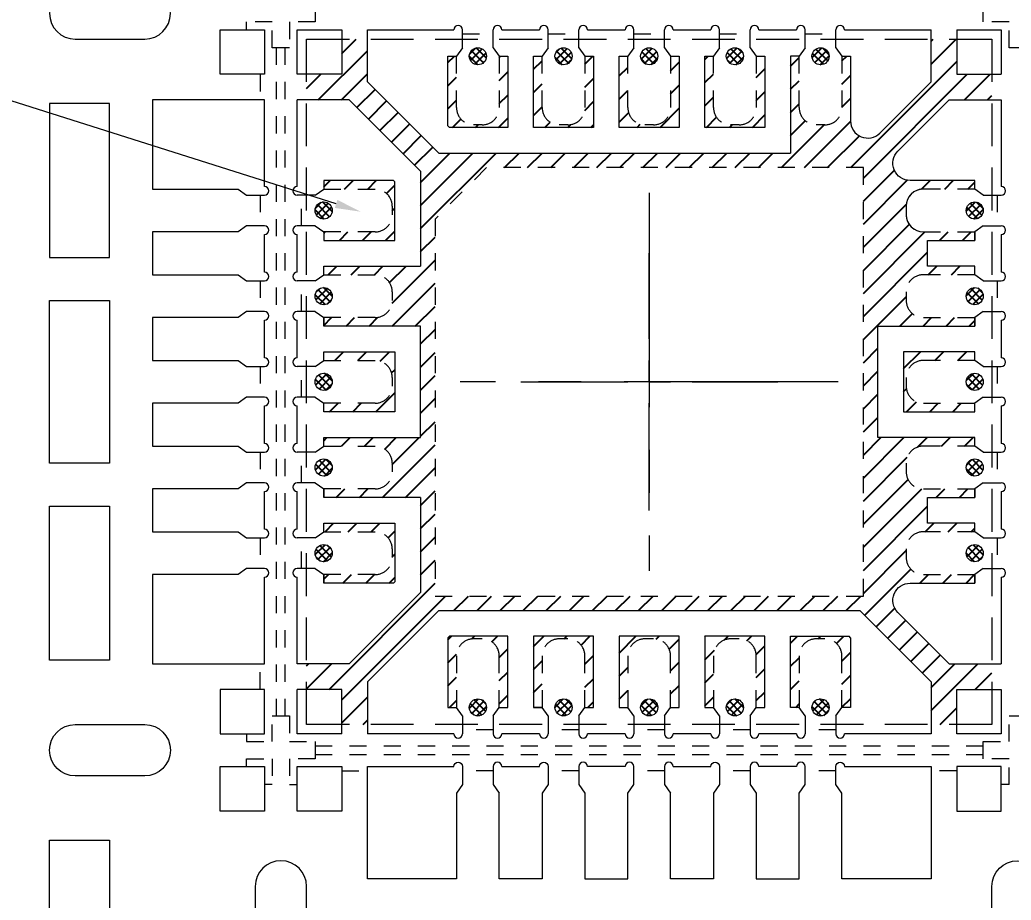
# Model space of a CAD drawing. Header units: millimetres. Extents: x 2103 to 2391, y 501 to 745.
# Drawn here: x 2169.89 to 2175.67, y 641.84 to 646.98 of the extents above; entities that cross this region are included whole.
import ezdxf
from ezdxf import colors
from ezdxf.entities.mleader import LeaderData, LeaderLine
from ezdxf.math import Vec2, Vec3

# ---------------------------------------------------------------- set-up
doc = ezdxf.new("R2010")
doc.units = ezdxf.units.MM
for name, pattern in [('CENTER', [2, 1.25, -0.25, 0.25, -0.25]), ('DASHED', [0.75, 0.5, -0.25]), ('HIDDEN', [0.375, 0.25, -0.125]), ('HIDDEN2', [0.1875, 0.125, -0.0625]), ('点画线', [18, 12, -2, 2, -2])]:
    doc.linetypes.add(name, pattern=pattern)
doc.layers.get('Defpoints').update_dxf_attribs({"lineweight": 18})
for name, color, linetype, lineweight in [('1', 7, 'Continuous', 18), ('1D', 4, 'Continuous', 18), ('2D', 4, 'Continuous', 18), ('PKG', 6, 'HIDDEN', 9), ('中心线层', 1, '点画线', 18), ('引线框架', 7, 'Continuous', 20)]:
    doc.layers.add(name, color=color, linetype=linetype, lineweight=lineweight)
for name, color, linetype in [('HALF ETCH ON TOP SIDE', 6, 'Continuous'), ('HATCH', 4, 'Continuous'), ('中心线', 1, 'CENTER'), ('标注', 4, 'Continuous')]:
    doc.layers.add(name, color=color, linetype=linetype)
doc.styles.get("Standard").update_dxf_attribs({"font": 'txt', "bigfont": 'gbcbig.shx'})
doc.styles.add('宋体', font='')
doc.styles.get('宋体').set_extended_font_data('宋体')
doc.dimstyles.new('St. ZB', dxfattribs={"dimtxt": 1.25, "dimasz": 0.8, "dimexe": 0.3, "dimexo": 0.2, "dimgap": 0.3, "dimtad": 0, "dimdec": 3, "dimzin": 0, "dimdsep": 46, "dimtxsty": '宋体', "dimcen": 0.09, "dimdle": 1.6, "dimclrd": 7, "dimclre": 1, "dimclrt": 256, "dimadec": 0, "dimazin": 0, "dimtfac": 1, "dimtdec": 3, "dimtmove": 0, "dimatfit": 3, "dimfxl": 1, "dimtolj": 1, "dimtzin": 0, "dimarcsym": 0})
pattern_1 = [(45, (2124.31409, 635.56432), (-0.06735192, 0.06735192), [])]
pattern_2 = [(45, (2135.123805, 635.38747), (-0.02245064, 0.02245064), []), (135, (2135.123805, 635.38747), (-0.02245064, -0.02245064), [])]

# ---------------------------------------------------------------- blocks, each defined once
blk = doc.blocks.new('*D38')
at = {"layer": 'Defpoints', "color": 0, "transparency": 16777216}
for p in [(2203.7106, 712.4524), (2158.4985, 638.9782), (2164.9663, 638.9644)]:
    blk.add_point(p, dxfattribs=at)
at = {"layer": '标注', "color": 4, "linetype": 'Continuous', "lineweight": 5, "transparency": 16777216}
for p, q in [((2160.0985, 638.9782), (2158.4985, 638.9782)), ((2161.6985, 638.9644), (2160.0985, 638.9782)), ((2164.4663, 638.9644), (2161.6985, 638.9644))]:
    blk.add_line(p, q, dxfattribs=at)
at = {"layer": '标注', "lineweight": 0, "transparency": 16777216, "insert": (2149.7907, 638.9782), "char_height": 1.25, "attachment_point": 5, "style": '宋体'}
blk.add_mtext('\\A1;73.4880%%p0.300 TAPE', dxfattribs=at)
blk = doc.blocks.new('*D39')
at = {"layer": 'Defpoints', "color": 0, "transparency": 16777216}
for p in [(2203.7106, 712.4524), (2165.4606, 635.9644), (2158.5773, 635.9498)]:
    blk.add_point(p, dxfattribs=at)
at = {"layer": '标注', "color": 4, "linetype": 'Continuous', "lineweight": 5, "transparency": 16777216}
for p, q in [((2161.7773, 635.9644), (2160.1773, 635.9498)), ((2164.9606, 635.9644), (2161.7773, 635.9644)), ((2160.1773, 635.9498), (2158.5773, 635.9498))]:
    blk.add_line(p, q, dxfattribs=at)
at = {"layer": '标注', "lineweight": 0, "transparency": 16777216, "insert": (2155.704, 635.9498), "char_height": 1.25, "attachment_point": 5, "style": '宋体'}
blk.add_mtext('\\A1;76.488', dxfattribs=at)
blk = doc.blocks.new('*D53')
at = {"layer": 'Defpoints', "color": 0, "transparency": 16777216}
for p in [(2203.7106, 712.4524), (2158.0461, 647.4644), (2164.4606, 647.4644)]:
    blk.add_point(p, dxfattribs=at)
at = {"layer": '标注', "color": 4, "linetype": 'Continuous', "lineweight": 5, "transparency": 16777216}
blk.add_line((2163.9606, 647.4644), (2158.0461, 647.4644), dxfattribs=at)
at = {"layer": '标注', "lineweight": 0, "transparency": 16777216, "insert": (2155.1588, 647.4644), "char_height": 1.25, "attachment_point": 5, "style": '宋体'}
blk.add_mtext('\\A1;64.988', dxfattribs=at)
blk = doc.blocks.new('*D90')
at = {"layer": 'Defpoints', "color": 0, "transparency": 16777216}
for p in [(2203.7106, 712.4524), (2168.9606, 639.9644), (2167.6683, 632.4048)]:
    blk.add_point(p, dxfattribs=at)
at = {"layer": '标注', "color": 4, "linetype": 'Continuous', "lineweight": 5, "transparency": 16777216}
for p, q in [((2168.9606, 639.4644), (2168.9606, 635.6048)), ((2168.9606, 635.6048), (2167.6683, 634.0048)), ((2167.6683, 634.0048), (2167.6683, 632.4048))]:
    blk.add_line(p, q, dxfattribs=at)
at = {"layer": '标注', "lineweight": 0, "transparency": 16777216, "insert": (2167.6683, 629.521), "char_height": 1.25, "attachment_point": 5, "rotation": 90, "style": '宋体'}
blk.add_mtext('\\A1;34.750', dxfattribs=at)

msp = doc.modelspace()

# ---------------------------------------------------------------- hatches: boundary and pattern name
at = {"layer": 'HALF ETCH ON TOP SIDE'}
h = msp.add_hatch(dxfattribs=at)
h.set_pattern_fill('ANSI37', color=6, scale=0.01)
h.set_pattern_definition(pattern_2)
h.paths.add_polyline_path([(2172.51056, 646.76442, 1), (2172.61056, 646.76442, 1)])
h.paths.add_polyline_path([(2173.01056, 646.76442, 1), (2173.11056, 646.76442, 1)])
h.paths.add_polyline_path([(2173.51056, 646.76442, 1), (2173.61056, 646.76442, 1)])
h.paths.add_polyline_path([(2174.11056, 646.76442, 1), (2174.01056, 646.76442, 1)])
h.paths.add_polyline_path([(2174.51056, 646.76442, 1), (2174.61056, 646.76442, 1)])
h = msp.add_hatch(dxfattribs=at)
h.set_pattern_fill('ANSI37', color=6, scale=0.01)
h.set_pattern_definition(pattern_2)
h.paths.add_polyline_path([(2171.6606, 643.81438, 1), (2171.6606, 643.91438, 1)])
h.paths.add_polyline_path([(2171.6606, 644.31438, 1), (2171.6606, 644.41438, 1)])
h.paths.add_polyline_path([(2171.6606, 644.81438, 1), (2171.6606, 644.91438, 1)])
h.paths.add_polyline_path([(2171.6606, 645.41438, 1), (2171.6606, 645.31438, 1)])
h.paths.add_polyline_path([(2171.6606, 645.81438, 1), (2171.6606, 645.91438, 1)])
h = msp.add_hatch(dxfattribs=at)
h.set_pattern_fill('ANSI37', color=6, scale=0.01)
h.set_pattern_definition(pattern_2)
h.paths.add_polyline_path([(2175.4606, 643.81438, -1), (2175.4606, 643.91438, -1)])
h.paths.add_polyline_path([(2175.4606, 644.31438, -1), (2175.4606, 644.41438, -1)])
h.paths.add_polyline_path([(2175.4606, 644.81438, -1), (2175.4606, 644.91438, -1)])
h.paths.add_polyline_path([(2175.4606, 645.41438, -1), (2175.4606, 645.31438, -1)])
h.paths.add_polyline_path([(2175.4606, 645.81438, -1), (2175.4606, 645.91438, -1)])
h = msp.add_hatch(dxfattribs=at)
h.set_pattern_fill('ANSI37', color=6, scale=0.01)
h.set_pattern_definition(pattern_2)
h.paths.add_polyline_path([(2172.51056, 642.96442, -1), (2172.61056, 642.96442, -1)])
h.paths.add_polyline_path([(2173.01056, 642.96442, -1), (2173.11056, 642.96442, -1)])
h.paths.add_polyline_path([(2173.51056, 642.96442, -1), (2173.61056, 642.96442, -1)])
h.paths.add_polyline_path([(2174.11056, 642.96442, -1), (2174.01056, 642.96442, -1)])
h.paths.add_polyline_path([(2174.51056, 642.96442, -1), (2174.61056, 642.96442, -1)])
at = {"layer": 'HATCH'}
h = msp.add_hatch(dxfattribs=at)
h.set_pattern_fill('ANSI31', color=256, scale=0.03)
h.set_pattern_definition(pattern_1)
h.paths.add_polyline_path([(2171.5606, 646.65942), (2171.74452, 646.65942), (2171.7656, 646.68057), (2171.7656, 646.86442), (2171.9156, 646.86442), (2171.9156, 646.61549), (2172.33189, 646.19942), (2174.3856, 646.19942), (2174.3856, 646.76442), (2174.4356, 646.76442), (2174.4356, 646.46442, 0.4142136), (2174.5356, 646.36442), (2174.5856, 646.36442, 0.4142136), (2174.6856, 646.46442), (2174.6856, 646.76442), (2174.7356, 646.76442), (2174.7356, 646.3871, 0.668127), (2174.9063, 646.31638), (2175.2056, 646.61549), (2175.2056, 646.86442), (2175.3556, 646.86442), (2175.3556, 646.65942), (2175.5606, 646.65942), (2175.5606, 646.50942), (2175.31167, 646.50942), (2175.0122, 646.21014, 0.6682303), (2175.0829, 646.03942), (2175.4606, 646.03942), (2175.4606, 645.98942), (2175.1606, 645.98942, 0.4142136), (2175.0606, 645.88942), (2175.0606, 645.83942, 0.4142136), (2175.1606, 645.73942), (2175.4606, 645.73942), (2175.4606, 645.68942), (2175.1856, 645.68942), (2175.1856, 645.53942), (2175.4606, 645.53942), (2175.4606, 645.48942), (2175.1606, 645.48942, 0.4142136), (2175.0606, 645.38942), (2175.0606, 645.33942, 0.4142136), (2175.1606, 645.23942), (2175.4606, 645.23942), (2175.4606, 645.18942), (2174.8956, 645.18942), (2174.8956, 644.53942), (2175.4606, 644.53942), (2175.4606, 644.48942), (2175.1606, 644.48942, 0.4142136), (2175.0606, 644.38942), (2175.0606, 644.33942, 0.4142136), (2175.1606, 644.23942), (2175.4606, 644.23942), (2175.4606, 644.18942), (2175.1856, 644.18942), (2175.1856, 644.03942), (2175.4606, 644.03942), (2175.4606, 643.98942), (2175.1606, 643.98942, 0.4142136), (2175.0606, 643.88942), (2175.0606, 643.83942, 0.4142136), (2175.1606, 643.73942), (2175.4606, 643.73942), (2175.4606, 643.68942), (2175.0829, 643.68942, 0.6682303), (2175.0122, 643.5187), (2175.31167, 643.21942), (2175.5606, 643.21942), (2175.5606, 643.06942), (2175.3556, 643.06942), (2175.3556, 642.86442), (2175.2056, 642.86442), (2175.2056, 643.11336), (2174.78931, 643.52942), (2172.33189, 643.52942), (2171.9156, 643.11336), (2171.9156, 642.86442), (2171.7656, 642.86442), (2171.7656, 643.06942), (2171.5606, 643.06942), (2171.5606, 643.21942), (2171.80954, 643.21942), (2172.2256, 643.63527), (2172.2256, 644.18942), (2171.6606, 644.18942), (2171.6606, 644.23942), (2171.9606, 644.23942, 0.4142136), (2172.0606, 644.33942), (2172.0606, 644.38942, 0.4142136), (2171.9606, 644.48942), (2171.6606, 644.48942), (2171.6606, 644.53942), (2172.2256, 644.53942), (2172.2256, 645.18942), (2171.6606, 645.18942), (2171.6606, 645.23942), (2171.9606, 645.23942, 0.4142136), (2172.0606, 645.33942), (2172.0606, 645.38942, 0.4142136), (2171.9606, 645.48942), (2171.6606, 645.48942), (2171.6606, 645.53942), (2172.2256, 645.53942), (2172.2256, 646.09358), (2171.80954, 646.50942), (2171.5606, 646.50942)])
h.paths.add_polyline_path([(2172.3106, 645.81442), (2172.3106, 643.61442), (2174.8106, 643.61442), (2174.8106, 646.11442), (2172.6106, 646.11442)], flags=16)
h = msp.add_hatch(dxfattribs=at)
h.set_pattern_fill('ANSI31', color=256, scale=0.03)
h.set_pattern_definition(pattern_1)
h.paths.add_polyline_path([(2172.8856, 646.34942), (2172.8856, 646.76442), (2172.9356, 646.76442), (2172.9356, 646.46442, 0.4142136), (2173.0356, 646.36442), (2173.0856, 646.36442, 0.4142136), (2173.1856, 646.46442), (2173.1856, 646.76442), (2173.2356, 646.76442), (2173.2356, 646.34942)])
h.paths.add_polyline_path([(2172.3856, 646.76442), (2172.3856, 646.35783), (2172.39401, 646.34942), (2172.7356, 646.34942), (2172.7356, 646.76442), (2172.6856, 646.76442), (2172.6856, 646.46442, -0.4142136), (2172.5856, 646.36442), (2172.5356, 646.36442, -0.4142136), (2172.4356, 646.46442), (2172.4356, 646.76442)])
h.paths.add_polyline_path([(2173.3856, 646.34942), (2173.3856, 646.76442), (2173.4356, 646.76442), (2173.4356, 646.46442, 0.4142136), (2173.5356, 646.36442), (2173.5856, 646.36442, 0.4142136), (2173.6856, 646.46442), (2173.6856, 646.76442), (2173.7356, 646.76442), (2173.7356, 646.34942)])
h.paths.add_polyline_path([(2175.0456, 645.03942), (2175.0456, 644.68942), (2175.4606, 644.68942), (2175.4606, 644.73942), (2175.1606, 644.73942, -0.4142136), (2175.0606, 644.83942), (2175.0606, 644.88942, -0.4142136), (2175.1606, 644.98942), (2175.4606, 644.98942), (2175.4606, 645.03942)])
h.paths.add_polyline_path([(2173.8856, 646.76442), (2173.8856, 646.34942), (2174.2356, 646.34942), (2174.2356, 646.76442), (2174.1856, 646.76442), (2174.1856, 646.46442, -0.4142136), (2174.0856, 646.36442), (2174.0356, 646.36442, -0.4142136), (2173.9356, 646.46442), (2173.9356, 646.76442)])
h.paths.add_polyline_path([(2173.3856, 643.37942), (2173.3856, 642.96442), (2173.4356, 642.96442), (2173.4356, 643.26442, -0.4142136), (2173.5356, 643.36442), (2173.5856, 643.36442, -0.4142136), (2173.6856, 643.26442), (2173.6856, 642.96442), (2173.7356, 642.96442), (2173.7356, 643.37942)])
h.paths.add_polyline_path([(2174.3856, 642.96442), (2174.3856, 643.37942), (2174.72719, 643.37942), (2174.7356, 643.37102), (2174.7356, 642.96442), (2174.6856, 642.96442), (2174.6856, 643.26442, 0.4142136), (2174.5856, 643.36442), (2174.5356, 643.36442, 0.4142136), (2174.4356, 643.26442), (2174.4356, 642.96442)])
h.paths.add_polyline_path([(2173.8856, 643.37942), (2173.8856, 642.96442), (2173.9356, 642.96442), (2173.9356, 643.26442, -0.4142136), (2174.0356, 643.36442), (2174.0856, 643.36442, -0.4142136), (2174.1856, 643.26442), (2174.1856, 642.96442), (2174.2356, 642.96442), (2174.2356, 643.37942)])
h.paths.add_polyline_path([(2172.8856, 643.37942), (2172.8856, 642.96442), (2172.9356, 642.96442), (2172.9356, 643.26442, -0.4142136), (2173.0356, 643.36442), (2173.0856, 643.36442, -0.4142136), (2173.1856, 643.26442), (2173.1856, 642.96442), (2173.2356, 642.96442), (2173.2356, 643.37942)])
h.paths.add_polyline_path([(2171.6606, 643.98942), (2171.9606, 643.98942, -0.4142136), (2172.0606, 643.88942), (2172.0606, 643.83942, -0.4142136), (2171.9606, 643.73942), (2171.6606, 643.73942), (2171.6606, 643.68942), (2172.0672, 643.68942), (2172.0756, 643.69783), (2172.0756, 644.03942), (2171.6606, 644.03942)])
h.paths.add_polyline_path([(2172.3856, 643.37102), (2172.3856, 642.96442), (2172.4356, 642.96442), (2172.4356, 643.26442, -0.4142136), (2172.5356, 643.36442), (2172.5856, 643.36442, -0.4142136), (2172.6856, 643.26442), (2172.6856, 642.96442), (2172.7356, 642.96442), (2172.7356, 643.37942), (2172.39401, 643.37942)])
h.paths.add_polyline_path([(2171.6606, 644.98942), (2171.6606, 645.03942), (2172.0756, 645.03942), (2172.0756, 644.68942), (2171.6606, 644.68942), (2171.6606, 644.73942), (2171.9606, 644.73942, 0.4142136), (2172.0606, 644.83942), (2172.0606, 644.88942, 0.4142136), (2171.9606, 644.98942)])
h.paths.add_polyline_path([(2171.6606, 645.98942), (2171.6606, 646.03942), (2172.0672, 646.03942), (2172.0756, 646.03101), (2172.0756, 645.68942), (2171.6606, 645.68942), (2171.6606, 645.73942), (2171.9606, 645.73942, 0.4142136), (2172.0606, 645.83942), (2172.0606, 645.88942, 0.4142136), (2171.9606, 645.98942)])

# ---------------------------------------------------------------- linework, layer by layer
at = {"lineweight": 0, "ltscale": 10}
for points in [[(2170.6156, 647.16442), (2170.2106, 647.16442, 1), (2170.2106, 646.86442), (2170.6156, 646.86442, 1)], [(2170.6156, 642.56442), (2170.2106, 642.56442, -1), (2170.2106, 642.86442), (2170.6156, 642.86442, -1)], [(2171.2606, 641.91942), (2171.2606, 641.31442, 1), (2171.5606, 641.31442), (2171.5606, 641.91942, 1)], [(2175.8606, 641.91942), (2175.8606, 641.31442, -1), (2175.5606, 641.31442), (2175.5606, 641.91942, -1)]]:
    msp.add_lwpolyline(points, format="xyb", close=True, dxfattribs=at)
for points in [[(2170.0606, 645.58942), (2170.4106, 645.58942), (2170.4106, 646.48942), (2170.0606, 646.48942)], [(2170.0606, 645.33942), (2170.4106, 645.33942), (2170.4106, 644.38942), (2170.0606, 644.38942)], [(2170.4106, 644.13942), (2170.4106, 643.23942), (2170.0606, 643.23942), (2170.0606, 644.13942)]]:
    msp.add_lwpolyline(points, close=True, dxfattribs=at)
at = {"lineweight": 0}
msp.add_lwpolyline([(2170.8856, 641.71442), (2170.8856, 641.16442), (2170.0606, 641.16442), (2170.0606, 642.18942), (2170.4106, 642.18942), (2170.4106, 641.71442)], close=True, dxfattribs=at)
at = {"layer": '1', "color": 7, "lineweight": 13}
for p, q in [((2171.5056, 646.65942), (2171.5056, 646.91942)), ((2171.5056, 646.91942), (2171.7656, 646.91942)), ((2175.3556, 646.91942), (2175.6156, 646.91942)), ((2175.6156, 646.91942), (2175.6156, 646.65942))]:
    msp.add_line(p, q, dxfattribs=at)
at = {"layer": '1', "lineweight": 13}
for p, q in [((2171.9156, 646.61549), (2171.9156, 646.91942)), ((2175.2056, 646.61549), (2175.2056, 646.91942)), ((2171.80954, 646.50942), (2171.5056, 646.50942)), ((2175.31167, 646.50942), (2175.6156, 646.50942)), ((2171.80954, 643.21942), (2171.5056, 643.21942)), ((2175.31167, 643.21942), (2175.6156, 643.21942)), ((2171.9156, 643.11336), (2171.9156, 642.80942)), ((2175.2056, 643.11336), (2175.2056, 642.80942)), ((2171.5056, 642.80942), (2171.5056, 643.06942)), ((2171.7656, 642.80942), (2171.5056, 642.80942))]:
    msp.add_line(p, q, dxfattribs=at)
at = {"layer": '1', "lineweight": 0}
for points in [[(2171.3156, 646.65942), (2171.0556, 646.65942), (2171.0556, 646.91942), (2171.3156, 646.91942)], [(2171.3156, 643.06942), (2171.0556, 643.06942), (2171.0556, 642.80942), (2171.3156, 642.80942)], [(2171.0556, 642.61942), (2171.3156, 642.61942), (2171.3156, 642.35942), (2171.0556, 642.35942)], [(2171.7656, 642.61942), (2171.7656, 642.35942), (2171.5056, 642.35942), (2171.5056, 642.61942)], [(2175.3556, 642.61942), (2175.3556, 642.35942), (2175.6156, 642.35942), (2175.6156, 642.61942)]]:
    msp.add_lwpolyline(points, close=True, dxfattribs=at)
at = {"layer": '1', "lineweight": 13}
for points in [[(2171.7656, 646.91942), (2171.7656, 646.65942), (2171.5056, 646.65942)], [(2175.3556, 646.91942), (2175.3556, 646.65942), (2175.6156, 646.65942)], [(2171.7656, 642.80942), (2171.7656, 643.06942), (2171.5056, 643.06942)]]:
    msp.add_lwpolyline(points, dxfattribs=at)
at = {"layer": '1', "lineweight": 0}
for points in [[(2171.2106, 645.95442), (2171.3156, 645.95442, 1), (2171.3156, 646.00442), (2171.3156, 646.50942), (2170.6606, 646.50942), (2170.6606, 645.98942), (2171.1606, 645.98942)], [(2171.1606, 643.73942), (2170.6606, 643.73942), (2170.6606, 643.21942), (2171.3156, 643.21942), (2171.3156, 643.72442, 1), (2171.3156, 643.77442), (2171.2106, 643.77442)], [(2172.4706, 642.61942), (2172.4706, 642.51442), (2172.4356, 642.46442), (2172.4356, 641.96442), (2171.9156, 641.96442), (2171.9156, 642.61942), (2172.4206, 642.61942, -1)], [(2174.7006, 642.61942), (2175.2056, 642.61942), (2175.2056, 641.96442), (2174.6856, 641.96442), (2174.6856, 642.46442), (2174.6506, 642.51442), (2174.6506, 642.61942, -1)]]:
    msp.add_lwpolyline(points, format="xyb", close=True, dxfattribs=at)
at = {"layer": '1', "color": 7, "lineweight": 0}
for points in [[(2171.2106, 645.77442), (2171.1606, 645.73942), (2170.6606, 645.73942), (2170.6606, 645.48942), (2171.1606, 645.48942), (2171.2106, 645.45442), (2171.3156, 645.45442, 1), (2171.3156, 645.50442), (2171.3156, 645.72442, 1), (2171.3156, 645.77442)], [(2171.2106, 644.77442), (2171.1606, 644.73942), (2170.6606, 644.73942), (2170.6606, 644.48942), (2171.1606, 644.48942), (2171.2106, 644.45442), (2171.3156, 644.45442, 1), (2171.3156, 644.50442), (2171.3156, 644.72442, 1), (2171.3156, 644.77442)], [(2173.4706, 642.61942, 1), (2173.4206, 642.61942), (2173.2006, 642.61942, 1), (2173.1506, 642.61942), (2173.1506, 642.51442), (2173.1856, 642.46442), (2173.1856, 641.96442), (2173.4356, 641.96442), (2173.4356, 642.46442), (2173.4706, 642.51442)], [(2174.4706, 642.61942, 1), (2174.4206, 642.61942), (2174.2006, 642.61942, 1), (2174.1506, 642.61942), (2174.1506, 642.51442), (2174.1856, 642.46442), (2174.1856, 641.96442), (2174.4356, 641.96442), (2174.4356, 642.46442), (2174.4706, 642.51442)]]:
    msp.add_lwpolyline(points, format="xyb", close=True, dxfattribs=at)
at = {"layer": '1', "lineweight": 0}
for points in [[(2171.3156, 645.00442), (2171.3156, 645.22442, 1), (2171.3156, 645.27442), (2171.2106, 645.27442), (2171.1606, 645.23942), (2170.6606, 645.23942), (2170.6606, 644.98942), (2171.1606, 644.98942)], [(2171.3156, 644.00442), (2171.3156, 644.22442, 1), (2171.3156, 644.27442), (2171.2106, 644.27442), (2171.1606, 644.23942), (2170.6606, 644.23942), (2170.6606, 643.98942), (2171.1606, 643.98942)], [(2172.7006, 642.61942), (2172.9206, 642.61942, -1), (2172.9706, 642.61942), (2172.9706, 642.51442), (2172.9356, 642.46442), (2172.9356, 641.96442), (2172.6856, 641.96442), (2172.6856, 642.46442)], [(2173.7006, 642.61942), (2173.9206, 642.61942, -1), (2173.9706, 642.61942), (2173.9706, 642.51442), (2173.9356, 642.46442), (2173.9356, 641.96442), (2173.6856, 641.96442), (2173.6856, 642.46442)]]:
    msp.add_lwpolyline(points, format="xyb", dxfattribs=at)
at = {"layer": '1', "color": 7, "lineweight": 0}
for points in [[(2171.1606, 644.98942), (2171.2106, 644.95442), (2171.3156, 644.95442, 1), (2171.3156, 645.00442)], [(2171.1606, 643.98942), (2171.2106, 643.95442), (2171.3156, 643.95442, 1), (2171.3156, 644.00442)], [(2172.7006, 642.61942, 1), (2172.6506, 642.61942), (2172.6506, 642.51442), (2172.6856, 642.46442)], [(2173.7006, 642.61942, 1), (2173.6506, 642.61942), (2173.6506, 642.51442), (2173.6856, 642.46442)]]:
    msp.add_lwpolyline(points, format="xyb", dxfattribs=at)
at = {"layer": '1', "lineweight": 13}
msp.add_lwpolyline([(2175.3556, 642.80942), (2175.3556, 643.06942), (2175.6156, 643.06942), (2175.6156, 642.80942)], close=True, dxfattribs=at)
at = {"layer": '1D', "color": 4, "linetype": 'HIDDEN2', "lineweight": 0}
msp.add_line((2175.6606, 642.51442), (2175.6156, 642.51442), dxfattribs=at)
at = {"layer": '1D', "linetype": 'HIDDEN', "ltscale": 0.1}
for points in [[(2172.4706, 646.89442), (2172.6506, 646.89442)], [(2172.9706, 646.89442), (2173.1506, 646.89442)], [(2173.4706, 646.89442), (2173.6506, 646.89442)], [(2173.9706, 646.89442), (2174.1506, 646.89442)], [(2174.4706, 646.89442), (2174.6506, 646.89442)], [(2171.5306, 645.77442), (2171.5306, 645.95442)], [(2175.5906, 645.95442), (2175.5906, 645.77442)], [(2171.5306, 645.27442), (2171.5306, 645.45442)], [(2175.5906, 645.45442), (2175.5906, 645.27442)], [(2171.5306, 644.77442), (2171.5306, 644.95442)], [(2175.5906, 644.95442), (2175.5906, 644.77442)], [(2171.5306, 644.27442), (2171.5306, 644.45442)], [(2175.5906, 644.45442), (2175.5906, 644.27442)], [(2171.5306, 643.77442), (2171.5306, 643.95442)], [(2175.5906, 643.95442), (2175.5906, 643.77442)], [(2172.6506, 642.83442), (2172.4706, 642.83442)], [(2173.1506, 642.83442), (2172.9706, 642.83442)], [(2173.6506, 642.83442), (2173.4706, 642.83442)], [(2174.1506, 642.83442), (2173.9706, 642.83442)], [(2174.6506, 642.83442), (2174.4706, 642.83442)]]:
    msp.add_lwpolyline(points, dxfattribs=at)
for points in [[(2172.6856, 646.76442), (2172.6856, 646.46442, -0.4142136), (2172.5856, 646.36442), (2172.5356, 646.36442, -0.4142136), (2172.4356, 646.46442), (2172.4356, 646.76442)], [(2173.1856, 646.76442), (2173.1856, 646.46442, -0.4142136), (2173.0856, 646.36442), (2173.0356, 646.36442, -0.4142136), (2172.9356, 646.46442), (2172.9356, 646.76442)], [(2173.6856, 646.76442), (2173.6856, 646.46442, -0.4142136), (2173.5856, 646.36442), (2173.5356, 646.36442, -0.4142136), (2173.4356, 646.46442), (2173.4356, 646.76442)], [(2174.1856, 646.76442), (2174.1856, 646.46442, -0.4142136), (2174.0856, 646.36442), (2174.0356, 646.36442, -0.4142136), (2173.9356, 646.46442), (2173.9356, 646.76442)], [(2174.6856, 646.76442), (2174.6856, 646.46442, -0.4142136), (2174.5856, 646.36442), (2174.5356, 646.36442, -0.4142136), (2174.4356, 646.46442), (2174.4356, 646.76442)], [(2171.6606, 645.98942), (2171.9606, 645.98942, -0.4142136), (2172.0606, 645.88942), (2172.0606, 645.83942, -0.4142136), (2171.9606, 645.73942), (2171.6606, 645.73942)], [(2175.4606, 645.98942), (2175.1606, 645.98942, 0.4142136), (2175.0606, 645.88942), (2175.0606, 645.83942, 0.4142136), (2175.1606, 645.73942), (2175.4606, 645.73942)], [(2171.6606, 645.48942), (2171.9606, 645.48942, -0.4142136), (2172.0606, 645.38942), (2172.0606, 645.33942, -0.4142136), (2171.9606, 645.23942), (2171.6606, 645.23942)], [(2175.4606, 645.48942), (2175.1606, 645.48942, 0.4142136), (2175.0606, 645.38942), (2175.0606, 645.33942, 0.4142136), (2175.1606, 645.23942), (2175.4606, 645.23942)], [(2171.6606, 644.98942), (2171.9606, 644.98942, -0.4142136), (2172.0606, 644.88942), (2172.0606, 644.83942, -0.4142136), (2171.9606, 644.73942), (2171.6606, 644.73942)], [(2175.4606, 644.98942), (2175.1606, 644.98942, 0.4142136), (2175.0606, 644.88942), (2175.0606, 644.83942, 0.4142136), (2175.1606, 644.73942), (2175.4606, 644.73942)], [(2171.6606, 644.48942), (2171.9606, 644.48942, -0.4142136), (2172.0606, 644.38942), (2172.0606, 644.33942, -0.4142136), (2171.9606, 644.23942), (2171.6606, 644.23942)], [(2175.4606, 644.48942), (2175.1606, 644.48942, 0.4142136), (2175.0606, 644.38942), (2175.0606, 644.33942, 0.4142136), (2175.1606, 644.23942), (2175.4606, 644.23942)], [(2171.6606, 643.98942), (2171.9606, 643.98942, -0.4142136), (2172.0606, 643.88942), (2172.0606, 643.83942, -0.4142136), (2171.9606, 643.73942), (2171.6606, 643.73942)], [(2175.4606, 643.98942), (2175.1606, 643.98942, 0.4142136), (2175.0606, 643.88942), (2175.0606, 643.83942, 0.4142136), (2175.1606, 643.73942), (2175.4606, 643.73942)], [(2172.6856, 642.96442), (2172.6856, 643.26442, 0.4142136), (2172.5856, 643.36442), (2172.5356, 643.36442, 0.4142136), (2172.4356, 643.26442), (2172.4356, 642.96442)], [(2173.1856, 642.96442), (2173.1856, 643.26442, 0.4142136), (2173.0856, 643.36442), (2173.0356, 643.36442, 0.4142136), (2172.9356, 643.26442), (2172.9356, 642.96442)], [(2173.6856, 642.96442), (2173.6856, 643.26442, 0.4142136), (2173.5856, 643.36442), (2173.5356, 643.36442, 0.4142136), (2173.4356, 643.26442), (2173.4356, 642.96442)], [(2174.1856, 642.96442), (2174.1856, 643.26442, 0.4142136), (2174.0856, 643.36442), (2174.0356, 643.36442, 0.4142136), (2173.9356, 643.26442), (2173.9356, 642.96442)], [(2174.6856, 642.96442), (2174.6856, 643.26442, 0.4142136), (2174.5856, 643.36442), (2174.5356, 643.36442, 0.4142136), (2174.4356, 643.26442), (2174.4356, 642.96442)]]:
    msp.add_lwpolyline(points, format="xyb", dxfattribs=at)
at = {"layer": '1D', "linetype": 'HIDDEN', "lineweight": 0, "ltscale": 0.1}
for points in [[(2171.2906, 646.65942), (2171.2906, 646.50942)], [(2171.2906, 645.95442), (2171.2906, 645.77442)], [(2171.2906, 645.45442), (2171.2906, 645.27442)], [(2171.2906, 644.95442), (2171.2906, 644.77442)], [(2171.2906, 644.45442), (2171.2906, 644.27442)], [(2171.2906, 643.95442), (2171.2906, 643.77442)], [(2171.2906, 643.06942), (2171.2906, 643.21942)], [(2171.7656, 642.59442), (2171.9156, 642.59442)], [(2172.6506, 642.59442), (2172.4706, 642.59442)], [(2173.1506, 642.59442), (2172.9706, 642.59442)], [(2173.6506, 642.59442), (2173.4706, 642.59442)], [(2174.1506, 642.59442), (2173.9706, 642.59442)], [(2174.6506, 642.59442), (2174.4706, 642.59442)], [(2175.3556, 642.59442), (2175.2056, 642.59442)]]:
    msp.add_lwpolyline(points, dxfattribs=at)
at = {"layer": '1D', "linetype": 'HIDDEN', "ltscale": 0.1}
msp.add_lwpolyline([(2172.3106, 643.61442), (2174.8106, 643.61442), (2174.8106, 646.11442), (2172.6106, 646.11442), (2172.3106, 645.81442)], close=True, dxfattribs=at)
at = {"layer": '2D', "color": 4, "linetype": 'HIDDEN', "lineweight": 0, "ltscale": 0.05}
for p, q in [((2171.6106, 647.06442), (2171.6106, 646.96442)), ((2171.6106, 647.06442), (2171.6106, 646.96442)), ((2171.3606, 646.96442), (2171.2106, 646.96442)), ((2171.2106, 646.91942), (2171.2106, 646.96442)), ((2171.3606, 646.96442), (2171.2106, 646.96442)), ((2171.2106, 646.91942), (2171.2106, 646.96442)), ((2171.3606, 646.81442), (2171.3606, 646.96442)), ((2171.3606, 646.81442), (2171.3606, 646.96442)), ((2171.6106, 646.96442), (2171.4606, 646.96442)), ((2171.4606, 646.96442), (2171.4606, 646.81442)), ((2171.6106, 646.96442), (2171.4606, 646.96442)), ((2171.4606, 646.96442), (2171.4606, 646.81442)), ((2171.4606, 646.81442), (2171.3606, 646.81442)), ((2171.4606, 646.81442), (2171.3606, 646.81442)), ((2171.3856, 642.91442), (2171.3856, 646.81442)), ((2171.4356, 642.91442), (2171.4356, 646.81442)), ((2175.6606, 642.91442), (2175.7606, 642.91442)), ((2175.6606, 642.76442), (2175.6606, 642.91442)), ((2175.6606, 642.91442), (2175.7606, 642.91442)), ((2175.6606, 642.76442), (2175.6606, 642.91442)), ((2171.6106, 642.73942), (2175.5106, 642.73942)), ((2175.5106, 642.66442), (2175.5106, 642.76442)), ((2175.5106, 642.76442), (2175.6606, 642.76442)), ((2175.5106, 642.66442), (2175.5106, 642.76442)), ((2175.5106, 642.76442), (2175.6606, 642.76442)), ((2171.6106, 642.68942), (2175.5106, 642.68942)), ((2175.6606, 642.66442), (2175.5106, 642.66442)), ((2175.6606, 642.66442), (2175.5106, 642.66442)), ((2175.6606, 642.51442), (2175.6606, 642.66442)), ((2175.6606, 642.51442), (2175.6606, 642.66442)), ((2175.6606, 642.51442), (2175.6156, 642.51442))]:
    msp.add_line(p, q, dxfattribs=at)
for points in [[(2175.6606, 647.21442), (2175.7606, 647.21442), (2175.7606, 647.06442), (2175.9106, 647.06442), (2175.9106, 646.96442), (2175.7606, 646.96442), (2175.7606, 646.81442), (2175.6606, 646.81442), (2175.6606, 646.96442), (2175.5106, 646.96442), (2175.5106, 647.06442), (2175.6606, 647.06442), (2175.6606, 647.21442)], [(2175.6606, 647.21442), (2175.7606, 647.21442), (2175.7606, 647.06442), (2175.9106, 647.06442), (2175.9106, 646.96442), (2175.7606, 646.96442), (2175.7606, 646.81442), (2175.6606, 646.81442), (2175.6606, 646.96442), (2175.5106, 646.96442), (2175.5106, 647.06442), (2175.6606, 647.06442), (2175.6606, 647.21442)], [(2171.2106, 642.80942), (2171.2106, 642.76442), (2171.3606, 642.76442), (2171.3606, 642.91442), (2171.4606, 642.91442), (2171.4606, 642.76442), (2171.6106, 642.76442), (2171.6106, 642.66442), (2171.4606, 642.66442), (2171.4606, 642.51442), (2171.5056, 642.51442)], [(2171.2106, 642.80942), (2171.2106, 642.76442), (2171.3606, 642.76442), (2171.3606, 642.91442), (2171.4606, 642.91442), (2171.4606, 642.76442), (2171.6106, 642.76442), (2171.6106, 642.66442), (2171.4606, 642.66442), (2171.4606, 642.51442), (2171.5056, 642.51442)], [(2171.2106, 642.61942), (2171.2106, 642.66442), (2171.3606, 642.66442), (2171.3606, 642.51442), (2171.3156, 642.51442)], [(2171.2106, 642.61942), (2171.2106, 642.66442), (2171.3606, 642.66442), (2171.3606, 642.51442), (2171.3156, 642.51442)]]:
    msp.add_lwpolyline(points, dxfattribs=at)
at = {"layer": 'PKG', "color": 2, "linetype": 'DASHED', "lineweight": 0, "ltscale": 0.5}
msp.add_lwpolyline([(2175.5606, 642.86442), (2171.5606, 642.86442), (2171.5606, 646.86442), (2175.5606, 646.86442)], close=True, dxfattribs=at)
at = {"layer": '中心线', "color": 1, "lineweight": 13, "ltscale": 0.5}
for p, q in [((2173.5606, 644.11442), (2173.5606, 645.61442)), ((2172.8106, 644.86442), (2174.3106, 644.86442))]:
    msp.add_line(p, q, dxfattribs=at)
at = {"layer": '中心线层', "linetype": 'CENTER', "lineweight": 0}
for p, q in [((2173.5606, 645.9673), (2173.5606, 643.76155)), ((2174.66348, 644.86442), (2172.45773, 644.86442))]:
    msp.add_line(p, q, dxfattribs=at)
at = {"layer": '引线框架'}
for p, q in [((2171.9156, 646.91942), (2172.4206, 646.91942)), ((2172.4706, 646.81442), (2172.4706, 646.91942)), ((2172.65052, 646.91942), (2172.6506, 646.91942)), ((2172.6506, 646.81442), (2172.6506, 646.91942)), ((2172.7006, 646.91942), (2172.9206, 646.91942)), ((2172.9706, 646.81442), (2172.9706, 646.91942)), ((2173.1506, 646.81442), (2173.1506, 646.91942)), ((2173.2006, 646.91942), (2173.4206, 646.91942)), ((2173.4706, 646.81442), (2173.4706, 646.91942)), ((2173.6506, 646.81442), (2173.6506, 646.91942)), ((2173.7006, 646.91942), (2173.9206, 646.91942)), ((2173.9706, 646.81442), (2173.9706, 646.91942)), ((2174.1506, 646.81442), (2174.1506, 646.91942)), ((2174.2006, 646.91942), (2174.4206, 646.91942)), ((2174.4706, 646.81442), (2174.4706, 646.91942)), ((2174.6506, 646.81442), (2174.6506, 646.91942)), ((2174.7006, 646.91942), (2175.2056, 646.91942)), ((2172.4706, 646.81442), (2172.4356, 646.76442)), ((2172.6506, 646.81442), (2172.6856, 646.76442)), ((2172.9706, 646.81442), (2172.9356, 646.76442)), ((2173.1506, 646.81442), (2173.1856, 646.76442)), ((2173.4706, 646.81442), (2173.4356, 646.76442)), ((2173.6506, 646.81442), (2173.6856, 646.76442)), ((2173.9706, 646.81442), (2173.9356, 646.76442)), ((2174.1506, 646.81442), (2174.1856, 646.76442)), ((2174.4706, 646.81442), (2174.4356, 646.76442)), ((2174.6506, 646.81442), (2174.6856, 646.76442)), ((2174.4356, 646.76442), (2174.3856, 646.76442)), ((2174.6856, 646.76442), (2174.7356, 646.76442)), ((2171.9156, 646.61549), (2172.33189, 646.19942)), ((2171.5056, 646.00442), (2171.5056, 646.50942)), ((2171.80954, 646.50942), (2172.2256, 646.09358)), ((2175.6156, 646.50942), (2175.6156, 646.00442)), ((2172.3856, 646.35783), (2172.39401, 646.34942)), ((2172.33189, 646.19942), (2174.3856, 646.19942)), ((2172.2256, 646.09358), (2172.2256, 645.53942)), ((2172.0672, 646.03942), (2172.0756, 646.03101)), ((2175.4606, 645.98942), (2175.4606, 646.03942)), ((2171.6106, 645.95442), (2171.6606, 645.98942)), ((2175.5106, 645.95442), (2175.4606, 645.98942)), ((2171.6106, 645.95442), (2171.5056, 645.95442)), ((2175.5106, 645.95442), (2175.6156, 645.95442)), ((2172.0606, 645.88942), (2172.0606, 645.83942)), ((2175.0606, 645.88942), (2175.0606, 645.83942)), ((2171.6106, 645.77442), (2171.5056, 645.77442)), ((2171.6106, 645.77442), (2171.6606, 645.73942)), ((2175.5106, 645.77442), (2175.4606, 645.73942)), ((2175.4606, 645.73942), (2175.4606, 645.68942)), ((2175.5106, 645.77442), (2175.6156, 645.77442)), ((2171.5056, 645.50442), (2171.5056, 645.72442)), ((2175.6156, 645.72442), (2175.6156, 645.50442)), ((2171.6606, 645.48942), (2171.6606, 645.53942)), ((2175.4606, 645.48942), (2175.4606, 645.53942)), ((2171.6106, 645.45442), (2171.5056, 645.45442)), ((2171.6106, 645.45442), (2171.6606, 645.48942)), ((2175.5106, 645.45442), (2175.4606, 645.48942)), ((2175.5106, 645.45442), (2175.6156, 645.45442)), ((2171.6106, 645.27442), (2171.5056, 645.27442)), ((2171.6106, 645.27442), (2171.6606, 645.23942)), ((2175.5106, 645.27442), (2175.4606, 645.23942)), ((2175.5106, 645.27442), (2175.6156, 645.27442)), ((2171.5056, 645.00442), (2171.5056, 645.22442)), ((2171.6606, 645.23942), (2171.6606, 645.18942)), ((2175.4606, 645.23942), (2175.4606, 645.18942)), ((2175.6156, 645.22442), (2175.6156, 645.00442)), ((2171.6106, 644.95442), (2171.6606, 644.98942)), ((2175.5106, 644.95442), (2175.4606, 644.98942)), ((2171.6106, 644.95442), (2171.5056, 644.95442)), ((2175.5106, 644.95442), (2175.6156, 644.95442)), ((2171.6106, 644.77442), (2171.5056, 644.77442)), ((2171.6106, 644.77442), (2171.6606, 644.73942)), ((2175.5106, 644.77442), (2175.4606, 644.73942)), ((2175.5106, 644.77442), (2175.6156, 644.77442)), ((2171.5056, 644.50442), (2171.5056, 644.72442)), ((2175.6156, 644.72442), (2175.6156, 644.50442)), ((2171.6606, 644.48942), (2171.6606, 644.53942)), ((2175.4606, 644.48942), (2175.4606, 644.53942)), ((2171.6106, 644.45442), (2171.6606, 644.48942)), ((2175.5106, 644.45442), (2175.4606, 644.48942)), ((2171.6106, 644.45442), (2171.5056, 644.45442)), ((2175.5106, 644.45442), (2175.6156, 644.45442)), ((2171.6106, 644.27442), (2171.5056, 644.27442)), ((2171.6106, 644.27442), (2171.6606, 644.23942)), ((2171.6606, 644.23942), (2171.6606, 644.18942)), ((2175.5106, 644.27442), (2175.4606, 644.23942)), ((2175.4606, 644.23942), (2175.4606, 644.18942)), ((2175.5106, 644.27442), (2175.6156, 644.27442)), ((2171.5056, 644.00442), (2171.5056, 644.22442)), ((2172.2256, 644.18942), (2172.2256, 643.63527)), ((2175.6156, 644.22442), (2175.6156, 644.00442)), ((2171.6606, 643.98942), (2171.6606, 644.03942)), ((2175.4606, 643.98942), (2175.4606, 644.03942)), ((2171.6106, 643.95442), (2171.5056, 643.95442)), ((2171.6106, 643.95442), (2171.6606, 643.98942)), ((2175.5106, 643.95442), (2175.4606, 643.98942)), ((2175.5106, 643.95442), (2175.6156, 643.95442)), ((2171.6106, 643.77442), (2171.5056, 643.77442)), ((2171.6106, 643.77442), (2171.6606, 643.73942)), ((2175.5106, 643.77442), (2175.4606, 643.73942)), ((2175.5106, 643.77442), (2175.6156, 643.77442)), ((2171.5056, 643.21942), (2171.5056, 643.72442)), ((2171.6606, 643.73942), (2171.6606, 643.68942)), ((2175.4606, 643.73942), (2175.4606, 643.68942)), ((2175.6156, 643.72442), (2175.6156, 643.21942)), ((2172.0672, 643.68942), (2172.0756, 643.69783)), ((2171.80954, 643.21942), (2172.2256, 643.63527)), ((2171.9156, 643.11336), (2172.33189, 643.52942)), ((2172.33189, 643.52942), (2174.78931, 643.52942)), ((2175.2056, 643.11336), (2174.78931, 643.52942)), ((2172.3856, 643.37102), (2172.39401, 643.37942)), ((2174.7356, 643.37102), (2174.72719, 643.37942)), ((2172.4706, 642.91442), (2172.4356, 642.96442)), ((2172.6506, 642.91442), (2172.6856, 642.96442)), ((2172.9356, 642.96442), (2172.8856, 642.96442)), ((2172.9706, 642.91442), (2172.9356, 642.96442)), ((2173.1506, 642.91442), (2173.1856, 642.96442)), ((2173.1856, 642.96442), (2173.2356, 642.96442)), ((2173.4706, 642.91442), (2173.4356, 642.96442)), ((2173.6506, 642.91442), (2173.6856, 642.96442)), ((2173.9706, 642.91442), (2173.9356, 642.96442)), ((2174.1506, 642.91442), (2174.1856, 642.96442)), ((2174.4706, 642.91442), (2174.4356, 642.96442)), ((2174.6506, 642.91442), (2174.6856, 642.96442)), ((2172.4706, 642.91442), (2172.4706, 642.80942)), ((2172.6506, 642.91442), (2172.6506, 642.80942)), ((2172.9706, 642.91442), (2172.9706, 642.80942)), ((2173.1506, 642.91442), (2173.1506, 642.80942)), ((2173.4706, 642.91442), (2173.4706, 642.80942)), ((2173.6506, 642.91442), (2173.6506, 642.80942)), ((2173.9706, 642.91442), (2173.9706, 642.80942)), ((2174.1506, 642.91442), (2174.1506, 642.80942)), ((2174.4706, 642.91442), (2174.4706, 642.80942)), ((2174.6506, 642.91442), (2174.6506, 642.80942)), ((2172.4206, 642.80942), (2171.9156, 642.80942)), ((2172.9206, 642.80942), (2172.7006, 642.80942)), ((2173.4206, 642.80942), (2173.2006, 642.80942)), ((2173.9206, 642.80942), (2173.7006, 642.80942)), ((2174.4206, 642.80942), (2174.2006, 642.80942)), ((2175.2056, 642.80942), (2174.7006, 642.80942))]:
    msp.add_line(p, q, dxfattribs=at)
for points in [[(2172.3856, 646.35783), (2172.3856, 646.76442), (2172.4356, 646.76442)], [(2172.6856, 646.76442), (2172.7356, 646.76442), (2172.7356, 646.34942), (2172.39401, 646.34942)], [(2173.1856, 646.76442), (2173.2356, 646.76442), (2173.2356, 646.34942), (2172.8856, 646.34942), (2172.8856, 646.76442), (2172.9356, 646.76442)], [(2173.6856, 646.76442), (2173.7356, 646.76442), (2173.7356, 646.34942), (2173.3856, 646.34942), (2173.3856, 646.76442), (2173.4356, 646.76442)], [(2174.1856, 646.76442), (2174.2356, 646.76442), (2174.2356, 646.34942), (2173.8856, 646.34942), (2173.8856, 646.76442), (2173.9356, 646.76442)], [(2174.4356, 646.76442), (2174.3856, 646.76442), (2174.3856, 646.19942)], [(2172.0672, 646.03942), (2171.6606, 646.03942), (2171.6606, 645.98942)], [(2171.6606, 645.73942), (2171.6606, 645.68942), (2172.0756, 645.68942), (2172.0756, 646.03101)], [(2175.4606, 645.48942), (2175.4606, 645.53942), (2175.1856, 645.53942), (2175.1856, 645.68942), (2175.4606, 645.68942), (2175.4606, 645.73942)], [(2171.6606, 645.48942), (2171.6606, 645.53942), (2172.2256, 645.53942)], [(2171.6606, 644.48942), (2171.6606, 644.53942), (2172.2256, 644.53942), (2172.2256, 645.18942), (2171.6606, 645.18942), (2171.6606, 645.23942)], [(2175.4606, 644.48942), (2175.4606, 644.53942), (2174.8956, 644.53942), (2174.8956, 645.18942), (2175.4606, 645.18942), (2175.4606, 645.23942)], [(2171.6606, 644.98942), (2171.6606, 645.03942), (2172.0756, 645.03942), (2172.0756, 644.68942), (2171.6606, 644.68942), (2171.6606, 644.73942)], [(2175.4606, 644.98942), (2175.4606, 645.03942), (2175.0456, 645.03942), (2175.0456, 644.68942), (2175.4606, 644.68942), (2175.4606, 644.73942)], [(2172.2256, 644.18942), (2171.6606, 644.18942), (2171.6606, 644.23942)], [(2175.4606, 643.98942), (2175.4606, 644.03942), (2175.1856, 644.03942), (2175.1856, 644.18942), (2175.4606, 644.18942), (2175.4606, 644.23942)], [(2171.6606, 643.98942), (2171.6606, 644.03942), (2172.0756, 644.03942), (2172.0756, 643.69783)], [(2172.0672, 643.68942), (2171.6606, 643.68942), (2171.6606, 643.73942)], [(2172.3856, 643.37102), (2172.3856, 642.96442), (2172.4356, 642.96442)], [(2172.6856, 642.96442), (2172.7356, 642.96442), (2172.7356, 643.37942), (2172.39401, 643.37942)], [(2173.1856, 642.96442), (2173.2356, 642.96442), (2173.2356, 643.37942), (2172.8856, 643.37942), (2172.8856, 642.96442), (2172.9356, 642.96442)], [(2173.6856, 642.96442), (2173.7356, 642.96442), (2173.7356, 643.37942), (2173.3856, 643.37942), (2173.3856, 642.96442), (2173.4356, 642.96442)], [(2174.1856, 642.96442), (2174.2356, 642.96442), (2174.2356, 643.37942), (2173.8856, 643.37942), (2173.8856, 642.96442), (2173.9356, 642.96442)], [(2174.4356, 642.96442), (2174.3856, 642.96442), (2174.3856, 643.37942), (2174.72719, 643.37942)], [(2174.7356, 643.37102), (2174.7356, 642.96442), (2174.6856, 642.96442)]]:
    msp.add_lwpolyline(points, dxfattribs=at)
for points in [[(2174.6856, 646.76442), (2174.7356, 646.76442), (2174.7356, 646.3871, 0.668127), (2174.9063, 646.31638), (2175.2056, 646.61549)], [(2175.4606, 645.98942), (2175.4606, 646.03942), (2175.0829, 646.03942, -0.6682303), (2175.0122, 646.21014), (2175.31167, 646.50942)], [(2175.31167, 643.21942), (2175.0122, 643.5187, -0.6682303), (2175.0829, 643.68942), (2175.4606, 643.68942), (2175.4606, 643.73942)]]:
    msp.add_lwpolyline(points, format="xyb", dxfattribs=at)
for centre in [(2172.56056, 646.76442), (2173.06056, 646.76442), (2173.56056, 646.76442), (2174.06056, 646.76442), (2174.56056, 646.76442), (2171.6606, 645.86438), (2175.4606, 645.86438), (2171.6606, 645.36438), (2175.4606, 645.36438), (2171.6606, 644.86438), (2175.4606, 644.86438), (2171.6606, 644.36438), (2175.4606, 644.36438), (2171.6606, 643.86438), (2175.4606, 643.86438), (2172.56056, 642.96442), (2173.06056, 642.96442), (2173.56056, 642.96442), (2174.06056, 642.96442), (2174.56056, 642.96442)]:
    msp.add_circle(centre, 0.05, dxfattribs=at)
for centre, radius, start, end in [((2172.4456, 646.91942), 0.025, 0, 180), ((2172.6756, 646.91942), 0.025, 0, 180), ((2172.9456, 646.91942), 0.025, 0, 180), ((2173.1756, 646.91942), 0.025, 0, 180), ((2173.4456, 646.91942), 0.025, 0, 180), ((2173.6756, 646.91942), 0.025, 0, 180), ((2173.9456, 646.91942), 0.025, 0, 180), ((2174.1756, 646.91942), 0.025, 0, 180), ((2174.4456, 646.91942), 0.025, 0, 180), ((2174.6756, 646.91942), 0.025, 0, 180), ((2171.5056, 645.97942), 0.025, 90, 270), ((2175.1606, 645.88942), 0.1, 90, 180), ((2175.6156, 645.97942), 0.025, 270, 90), ((2175.1606, 645.83942), 0.1, 180, 270), ((2171.5056, 645.74942), 0.025, 90, 270), ((2175.6156, 645.74942), 0.025, 270, 90), ((2171.5056, 645.47942), 0.025, 90, 270), ((2175.6156, 645.47942), 0.025, 270, 90), ((2171.5056, 645.24942), 0.025, 90, 270), ((2175.6156, 645.24942), 0.025, 270, 90), ((2171.5056, 644.97942), 0.025, 90, 270), ((2175.6156, 644.97942), 0.025, 270, 90), ((2171.5056, 644.74942), 0.025, 90, 270), ((2175.6156, 644.74942), 0.025, 270, 90), ((2171.5056, 644.47942), 0.025, 90, 270), ((2175.6156, 644.47942), 0.025, 270, 90), ((2171.5056, 644.24942), 0.025, 90, 270), ((2175.6156, 644.24942), 0.025, 270, 90), ((2171.5056, 643.97942), 0.025, 90, 270), ((2175.6156, 643.97942), 0.025, 270, 90), ((2171.5056, 643.74942), 0.025, 90, 270), ((2175.6156, 643.74942), 0.025, 270, 90), ((2172.4456, 642.80942), 0.025, 180, 0), ((2172.6756, 642.80942), 0.025, 180, 0), ((2172.9456, 642.80942), 0.025, 180, 0), ((2173.1756, 642.80942), 0.025, 180, 0), ((2173.4456, 642.80942), 0.025, 180, 0), ((2173.6756, 642.80942), 0.025, 180, 0), ((2173.9456, 642.80942), 0.025, 180, 0), ((2174.1756, 642.80942), 0.025, 180, 0), ((2174.4456, 642.80942), 0.025, 180, 0), ((2174.6756, 642.80942), 0.025, 180, 0)]:
    msp.add_arc(centre, radius, start, end, dxfattribs=at)

# ---------------------------------------------------------------- dimensions: what is measured, and where the dimension line sits
at = {"layer": '标注', "lineweight": 0}
dim = msp.add_ordinate_dim(feature_location=(2164.96631, 638.96442), offset=(-6.46778, 0.01375), dtype=0, origin=(2203.7106, 712.45242), text='73.4880%%p0.300 TAPE', dimstyle='St. ZB', override={"dimexo": 0.5, "dimtxsty": '宋体', "dimsah": 1, "dimclrd": 1, "dimclre": 4, "dimlwe": 5}, dxfattribs=at)
dim.commit()
dim.dimension.update_dxf_attribs({"geometry": '*D38', "text_midpoint": (2149.7907, 638.97817)})
for feature_location, offset, dtype, override, picture, middle in [((2164.4606, 647.46442), (-6.41455, 0), 0, {"dimexo": 0.5, "dimtxsty": '宋体', "dimsah": 1, "dimclrd": 1, "dimclre": 4, "dimlwe": 5}, '*D53', (2155.15876, 647.46442)), ((2165.4606, 635.96442), (-6.8833, -0.01467), 0, {"dimexo": 0.5, "dimtxsty": '宋体', "dimsah": 1, "dimclrd": 1, "dimclre": 4, "dimlwe": 5}, '*D39', (2155.70398, 635.94976)), ((2168.9606, 639.96442), (-1.29225, -7.55965), 1, {"dimexo": 0.5, "dimsah": 1, "dimclrd": 1, "dimclre": 4, "dimlwe": 5}, '*D90', (2167.66835, 629.52097))]:
    dim = msp.add_ordinate_dim(feature_location=feature_location, offset=offset, dtype=dtype, origin=(2203.7106, 712.45242), dimstyle='St. ZB', override=override, dxfattribs=at)
    dim.commit()
    dim.dimension.update_dxf_attribs({"geometry": picture, "text_midpoint": middle})

# ---------------------------------------------------------------- leaders
ml = msp.add_multileader_mtext('Standard', dxfattribs=at)
ml.set_content('^IPIN1', color=256)
ml.set_leader_properties(lineweight=5)
ml.build(insert=Vec2(0, 0))
ml.multileader.update_dxf_attribs({"text_right_attachment_type": 6, "dogleg_length": 0.1, "arrow_head_size": 0.15})
ctx = ml.context
ctx.base_point, ctx.char_height, ctx.arrow_head_size, ctx.landing_gap_size, ctx.plane_origin = Vec3(2159.04547, 649.55028), 0.8, 0.15, 0.1, Vec3(2161.13355, 644.23546)
ctx.right_attachment, ctx.text_align_type = 6, 2
notes = []
notes.append((ctx, [(0, (1, 1, 0), (2161.74547, 649.07028), (-1, 0), 0.1, [(0, [(2171.87611, 645.85727)], 0, [])])]))
ctx.mtext.insert, ctx.mtext.alignment, ctx.mtext.line_spacing_style, ctx.mtext.flow_direction = Vec3(2161.54547, 650.03028), 3, 2, 5
for ctx, leaders in notes:
    for number, flags, end, landing, length, lines in leaders:
        leader = LeaderData()
        leader.index, (leader.has_last_leader_line, leader.has_dogleg_vector, leader.attachment_direction) = number, flags
        leader.last_leader_point, leader.dogleg_vector, leader.dogleg_length = Vec3(end), Vec3(landing), length
        for number, points, colour, breaks in lines:
            line = LeaderLine()
            line.index, line.vertices, line.color, line.breaks = number, Vec3.list(points), colors.encode_raw_color(colour), breaks
            leader.lines.append(line)
        ctx.leaders.append(leader)

doc.saveas('drawing.dxf')
